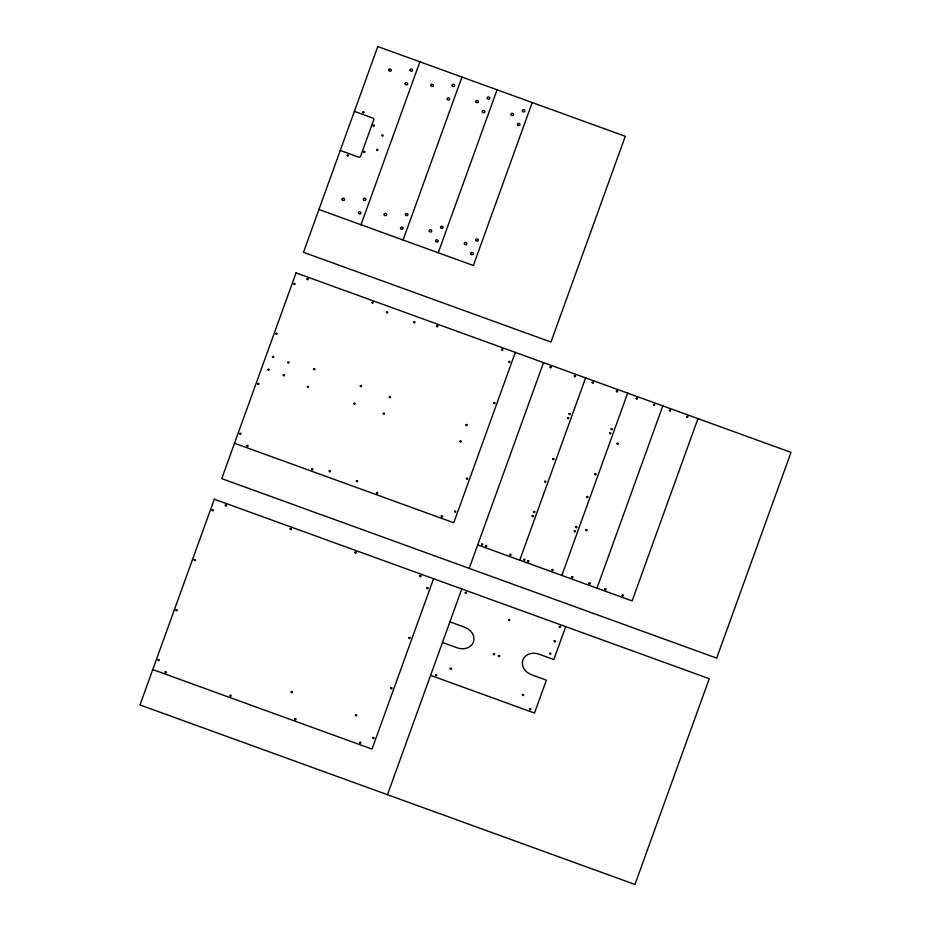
<?xml version="1.0" encoding="UTF-8"?>
<svg xmlns="http://www.w3.org/2000/svg" width="931" height="931" viewBox="0 0 931 931"><rect width="100%" height="100%" fill="white"/><g stroke="black" fill="none" stroke-linecap="round" stroke-linejoin="round"><path stroke-width="1.4" d="M361.007 224.767L419.869 61.807M403.088 240.023L461.939 77.064M438.222 252.767L497.084 89.807M532.229 102.55L473.367 265.51L318.937 209.498M433.567 578.721L372.039 749.083L152.777 669.564M515.32 352.395L453.781 522.756L234.519 443.237M387.471 794.702L461.788 588.951M469.212 568.375L543.529 362.625M519.754 560.183L585.599 377.881M561.835 575.439L627.669 393.138M565.722 626.644L553.84 659.567L538.991 654.179A13.162 10.939 20.1 0 0 522.896 659.974A13.162 10.939 20.1 0 0 531.554 674.754L546.404 680.142L534.51 713.065L430.576 675.359M596.969 588.183L662.814 405.881M697.959 418.636L632.114 600.926L477.684 544.914M354.385 111.359L372.703 118.004A1.583 1.315 20.1 0 1 373.738 119.773L360.518 156.396A1.583 1.315 20.1 0 1 358.586 157.095L340.269 150.45M449.894 621.873L464.744 627.25A13.162 10.939 20.1 0 1 473.402 642.029A13.162 10.939 20.1 0 1 457.307 647.825L442.458 642.448M435.499 674.963C436.988 677.465 437.395 673.043 435.499 674.963M450.104 668.621C451.221 671.146 452.419 666.852 450.104 668.551M465.221 592.663C466.745 595.177 466.978 590.72 465.232 592.593M508.524 619.999C509.676 622.525 510.793 618.219 508.535 619.93M522.361 694.829C523.816 697.284 524.234 693.048 522.396 694.701M529.53 709.061C530.926 711.575 531.589 707.176 529.541 709.003M559.263 626.761C560.893 629.263 560.962 624.736 559.263 626.761M157.967 659.811C158.817 662.523 160.365 658.275 157.967 659.811M175.959 610.014C176.809 612.726 178.345 608.478 175.959 610.014M165.078 671.926C165.927 674.638 167.464 670.39 165.078 671.926M194.09 559.81C194.94 562.533 196.476 558.274 194.09 559.81M212.07 510.025C212.92 512.737 214.467 508.489 212.07 510.025M225.267 505.265C226.117 507.977 227.653 503.729 225.267 505.265M239.721 433.485C240.57 436.197 242.107 431.949 239.721 433.485M257.701 383.688C258.55 386.412 260.086 382.152 257.701 383.688M246.82 445.6C247.669 448.311 249.205 444.064 246.82 445.6M267.884 369.467C268.733 372.179 270.269 367.931 267.884 369.467M275.832 333.496C276.682 336.207 278.229 331.948 275.832 333.496M272.492 356.713C273.342 359.424 274.878 355.177 272.492 356.713M293.824 283.699C294.673 286.411 296.209 282.163 293.824 283.699M283.222 375.03C284.071 377.742 285.608 373.494 283.222 375.03M287.83 362.275C288.68 364.987 290.216 360.739 287.83 362.275M307.009 278.939C307.858 281.662 309.406 277.403 307.009 278.939M229.91 695.445C230.76 698.157 232.296 693.898 229.91 695.445M347.193 155.291C348.043 158.002 349.591 153.755 347.193 155.291M307.323 386.563C308.173 389.274 309.72 385.027 307.323 386.563M362.799 112.081C363.625 114.804 365.22 110.556 362.799 112.081M313.724 368.874C314.573 371.585 316.109 367.338 313.724 368.874M290.111 528.785C290.961 531.496 292.497 527.249 290.111 528.785M363.614 151.706C364.463 154.418 365.999 150.17 363.614 151.706M373.122 125.371C373.971 128.082 375.507 123.835 373.122 125.371M311.664 469.119C312.513 471.831 314.05 467.571 311.664 469.119M376.648 149.682C377.497 152.405 379.045 148.145 376.648 149.682M381.85 135.286C382.699 137.997 384.247 133.75 381.85 135.286M329.155 471.039C330.005 473.751 331.541 469.503 329.155 471.039M291.124 691.803C291.973 694.526 293.509 690.267 291.124 691.803M371.853 302.459C372.703 305.17 374.239 300.922 371.853 302.459M353.85 403.437C354.699 406.149 356.247 401.901 353.85 403.437M294.755 718.953C295.604 721.665 297.14 717.417 294.755 718.953M360.25 385.748C361.1 388.46 362.636 384.2 360.25 385.748M386.528 312.199C387.377 314.911 388.914 310.663 386.528 312.199M356.375 480.908C357.225 483.631 358.772 479.372 356.375 480.908M354.944 552.292C355.793 555.016 357.329 550.756 354.944 552.292M383.281 413.411C384.131 416.122 385.667 411.874 383.281 413.411M389.228 396.955C390.077 399.667 391.614 395.407 389.228 396.955M376.496 492.627C377.346 495.339 378.882 491.091 376.496 492.627M413.748 322.079C414.598 324.791 416.134 320.532 413.748 322.079M355.467 715.148C356.317 717.859 357.853 713.6 355.467 715.148M436.697 325.978C437.547 328.69 439.083 324.43 436.697 325.978M359.587 742.473C360.437 745.184 361.984 740.925 359.587 742.473M372.784 737.713C373.634 740.424 375.17 736.177 372.784 737.713M390.764 687.928C391.614 690.639 393.161 686.38 390.764 687.928M419.788 575.812C420.637 578.523 422.174 574.276 419.788 575.812M408.907 637.723C409.756 640.435 411.293 636.176 408.907 637.723M426.887 587.927C427.736 590.638 429.272 586.39 426.887 587.927M441.341 516.146C442.19 518.858 443.726 514.61 441.341 516.146M459.995 441.236C460.845 443.947 462.381 439.7 459.995 441.236M465.942 424.78C466.792 427.492 468.328 423.233 465.942 424.78M454.526 511.387C455.375 514.098 456.923 509.851 454.526 511.387M466.419 478.464C467.269 481.187 468.805 476.928 466.419 478.464M501.53 349.486C502.379 352.197 503.915 347.95 501.53 349.486M493.767 402.751C494.617 405.462 496.153 401.214 493.767 402.751M508.629 361.6C509.478 364.312 511.026 360.064 508.629 361.6M481.571 544.239C482.421 546.951 483.957 542.692 481.571 544.239M485.528 545.671C486.378 548.382 487.925 544.135 485.528 545.671M509.781 554.469C510.642 557.18 512.178 552.933 509.781 554.469M493.442 653.958C494.291 656.669 495.827 652.41 493.442 653.958M550.035 367.082C550.884 369.793 552.432 365.546 550.035 367.082M498.399 655.75C499.249 658.461 500.785 654.214 498.399 655.75M523.641 559.496C524.49 562.208 526.038 557.948 523.641 559.496M532.148 515.797C532.998 518.52 534.534 514.261 532.148 515.797M533.638 511.689C534.487 514.401 536.023 510.153 533.638 511.689M527.609 560.928C528.459 563.639 529.995 559.391 527.609 560.928M544.554 481.443C545.403 484.155 546.951 479.907 544.554 481.443M552.735 458.808C553.584 461.52 555.12 457.272 552.735 458.808M574.287 375.88C575.137 378.591 576.685 374.332 574.287 375.88M567.526 417.868C568.375 420.579 569.912 416.332 567.526 417.868M569.004 413.748C569.853 416.46 571.401 412.212 569.004 413.748M551.862 569.725C552.711 572.437 554.248 568.189 551.862 569.725M592.116 382.338C592.966 385.05 594.502 380.802 592.116 382.338M549.627 653.387C550.477 656.099 552.013 651.851 549.627 653.387M574.218 531.066C575.067 533.777 576.603 529.518 574.218 531.066M575.707 526.946C576.557 529.658 578.093 525.41 575.707 526.946M554.085 641.04C554.934 643.752 556.47 639.504 554.085 641.04M586.635 496.7C587.484 499.412 589.02 495.164 586.635 496.7M571.657 576.906C572.507 579.617 574.043 575.37 571.657 576.906M594.804 474.065C595.654 476.777 597.19 472.529 594.804 474.065M585.832 529.914C586.681 532.637 588.217 528.377 585.832 529.914M616.369 391.136C617.218 393.848 618.754 389.589 616.369 391.136M609.596 433.124C610.445 435.836 611.981 431.588 609.596 433.124M611.085 429.005C611.935 431.728 613.471 427.469 611.085 429.005M588.986 583.19C589.835 585.902 591.371 581.642 588.986 583.19M617.044 443.505C617.893 446.217 619.429 441.969 617.044 443.505M636.164 398.317C637.013 401.028 638.55 396.769 636.164 398.317M604.824 588.927C605.674 591.639 607.21 587.391 604.824 588.927M653.481 404.601C654.33 407.312 655.878 403.053 653.481 404.601M622.141 595.212C622.99 597.923 624.526 593.675 622.141 595.212M669.319 410.338C670.169 413.05 671.717 408.802 669.319 410.338M686.647 416.623C687.497 419.334 689.033 415.086 686.647 416.623M214.305 499.202L139.987 704.942L634.954 884.45L709.259 678.699L214.305 499.202M296.046 272.876L221.741 478.627L716.695 658.124L791.013 452.373L296.046 272.876M377.8 46.55L303.483 252.301L550.966 342.049L625.283 136.298L377.8 46.55M487.355 98.511A1.315 1.094 20.1 0 0 489.59 98.802A1.315 1.094 20.1 0 0 488.531 96.987A1.315 1.094 20.1 0 0 487.355 98.511M482.444 112.081A1.315 1.094 20.1 0 0 484.69 112.372A1.315 1.094 20.1 0 0 483.631 110.568A1.315 1.094 20.1 0 0 482.444 112.081M475.997 102.061A1.315 1.094 20.1 0 0 478.231 102.352A1.315 1.094 20.1 0 0 477.172 100.548A1.315 1.094 20.1 0 0 475.997 102.061M440.689 227.723A1.315 1.094 20.1 0 0 442.923 228.002A1.315 1.094 20.1 0 0 441.864 226.198A1.315 1.094 20.1 0 0 440.689 227.723M435.778 241.292A1.315 1.094 20.1 0 0 438.012 241.583A1.315 1.094 20.1 0 0 436.953 239.779A1.315 1.094 20.1 0 0 435.778 241.292M429.319 231.272A1.315 1.094 20.1 0 0 431.565 231.563A1.315 1.094 20.1 0 0 430.494 229.759A1.315 1.094 20.1 0 0 429.319 231.272M522.5 111.254A1.315 1.094 20.1 0 0 524.735 111.545A1.315 1.094 20.1 0 0 523.676 109.73A1.315 1.094 20.1 0 0 522.5 111.254M517.589 124.835A1.315 1.094 20.1 0 0 519.824 125.126A1.315 1.094 20.1 0 0 518.765 123.311A1.315 1.094 20.1 0 0 517.589 124.835M511.131 114.816A1.315 1.094 20.1 0 0 513.377 115.095A1.315 1.094 20.1 0 0 512.306 113.291A1.315 1.094 20.1 0 0 511.131 114.816M475.822 240.466A1.315 1.094 20.1 0 0 478.069 240.757A1.315 1.094 20.1 0 0 476.998 238.941A1.315 1.094 20.1 0 0 475.822 240.466M470.923 254.047A1.315 1.094 20.1 0 0 473.157 254.326A1.315 1.094 20.1 0 0 472.098 252.522A1.315 1.094 20.1 0 0 470.923 254.047M464.464 244.015A1.315 1.094 20.1 0 0 466.699 244.306A1.315 1.094 20.1 0 0 465.64 242.502A1.315 1.094 20.1 0 0 464.464 244.015M388.879 70.477A1.315 1.094 20.1 0 0 391.113 70.768A1.315 1.094 20.1 0 0 390.054 68.952A1.315 1.094 20.1 0 0 388.879 70.477M405.241 84.081A1.315 1.094 20.1 0 0 407.475 84.372A1.315 1.094 20.1 0 0 406.416 82.568A1.315 1.094 20.1 0 0 405.241 84.081M410.14 70.5A1.315 1.094 20.1 0 0 412.375 70.791A1.315 1.094 20.1 0 0 411.316 68.987A1.315 1.094 20.1 0 0 410.14 70.5M342.212 199.688A1.315 1.094 20.1 0 0 344.447 199.979A1.315 1.094 20.1 0 0 343.388 198.163A1.315 1.094 20.1 0 0 342.212 199.688M363.474 199.711A1.315 1.094 20.1 0 0 365.708 200.002A1.315 1.094 20.1 0 0 364.649 198.198A1.315 1.094 20.1 0 0 363.474 199.711M358.563 213.292A1.315 1.094 20.1 0 0 360.797 213.583A1.315 1.094 20.1 0 0 359.738 211.779A1.315 1.094 20.1 0 0 358.563 213.292M430.948 85.733A1.315 1.094 20.1 0 0 433.183 86.024A1.315 1.094 20.1 0 0 432.124 84.209A1.315 1.094 20.1 0 0 430.948 85.733M447.311 99.338A1.315 1.094 20.1 0 0 449.545 99.629A1.315 1.094 20.1 0 0 448.486 97.825A1.315 1.094 20.1 0 0 447.311 99.338M452.21 85.757A1.315 1.094 20.1 0 0 454.444 86.048A1.315 1.094 20.1 0 0 453.385 84.244A1.315 1.094 20.1 0 0 452.21 85.757M384.282 214.945A1.315 1.094 20.1 0 0 386.516 215.236A1.315 1.094 20.1 0 0 385.457 213.42A1.315 1.094 20.1 0 0 384.282 214.945M405.544 214.968A1.315 1.094 20.1 0 0 407.778 215.259A1.315 1.094 20.1 0 0 406.719 213.455A1.315 1.094 20.1 0 0 405.544 214.968M400.633 228.549A1.315 1.094 20.1 0 0 402.879 228.84A1.315 1.094 20.1 0 0 401.82 227.036A1.315 1.094 20.1 0 0 400.633 228.549"/></g></svg>
